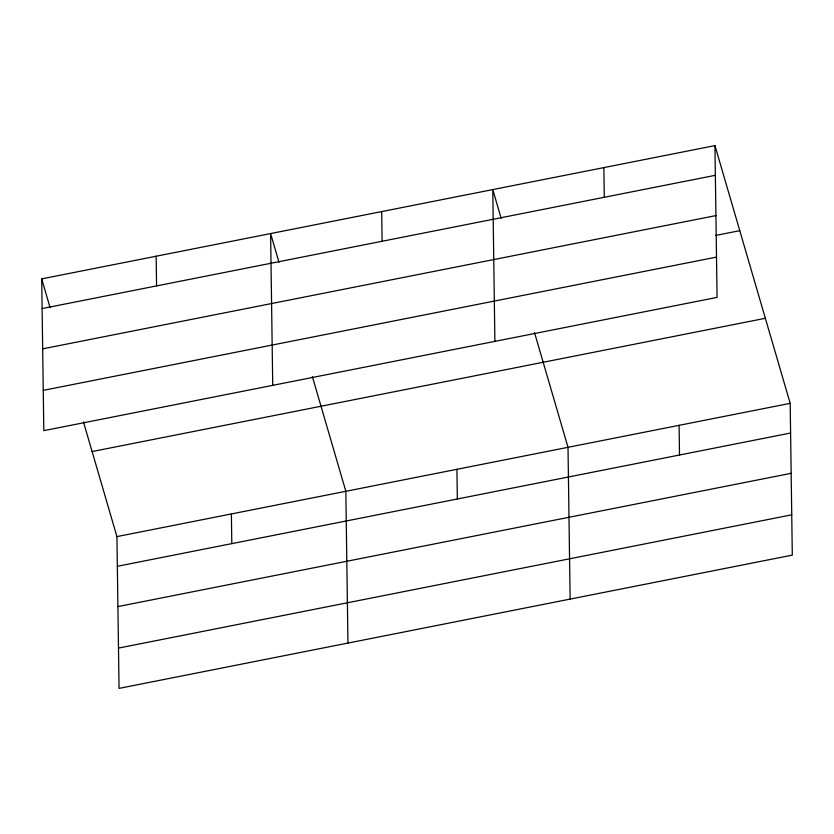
<?xml version="1.0" encoding="UTF-8"?>
<svg xmlns="http://www.w3.org/2000/svg" width="834" height="834" viewBox="0 0 834 834"><rect width="100%" height="100%" fill="white"/><g stroke="black" fill="none" stroke-linecap="round" stroke-linejoin="round"><path stroke-width="1.25" d="M714.946 145.616L717.073 297.394L43.816 430.657L41.7 278.879L714.946 145.616L790.184 403.343L792.3 555.121L119.053 688.384L116.927 536.606L83.463 421.931M42.117 308.559L715.364 175.296M42.68 348.852L715.926 215.589M715.52 235.469L739.779 230.664M43.253 390.364L716.51 257.101M92.105 451.559L765.351 318.296M116.927 536.606L790.184 403.343M117.344 566.286L790.59 433.023M117.907 606.579L791.153 473.316M118.491 648.091L791.737 514.828M501.171 218.362L492.779 189.599L494.896 341.367M534.531 332.651L568.006 447.316L570.133 599.093M279.004 262.335L270.602 233.572L272.728 385.35M312.364 376.624L345.839 491.299L347.955 643.077M41.7 278.879L50.092 307.652M679.095 425.33L679.512 455.01M603.868 167.603L604.275 197.293M456.917 469.302L457.334 498.993M381.691 211.586L382.108 241.266M231.383 513.952L231.8 543.632M156.156 256.226L156.563 285.906"/></g></svg>
